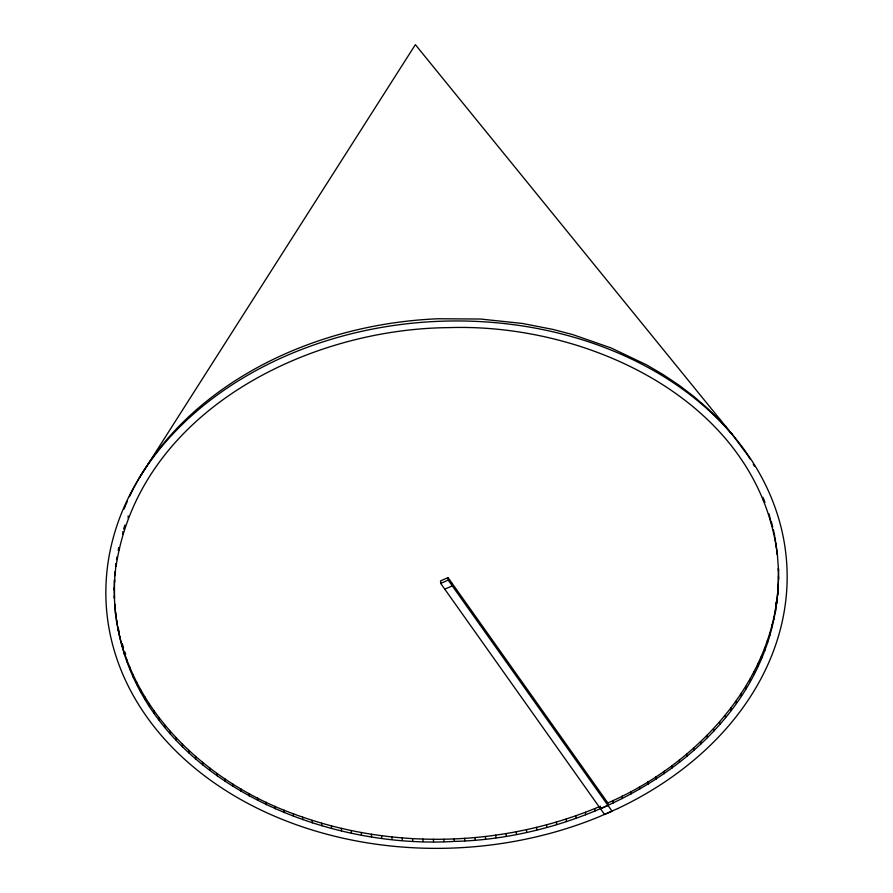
<?xml version="1.0" encoding="UTF-8"?>
<svg xmlns="http://www.w3.org/2000/svg" width="893" height="893" viewBox="0 0 893 893"><rect width="100%" height="100%" fill="white"/><g stroke="black" fill="none" stroke-linecap="round" stroke-linejoin="round"><path stroke-width="1.34" d="M114.237 587.884L114.483 579.814L114.46 598.466L114.237 587.884L114.382 590.396M600.353 806.245L600.487 808.757L607.988 805.453L607.843 802.941C700.145 762.935 781.821 674.025 778.395 568.35C782.737 735.765 603.757 838.036 454.392 841.396C308.587 850.303 126.795 766.897 114.728 604.014L115.61 614.563M114.762 575.773L115.052 571.732L114.628 582.314M777.613 588.721L777.892 584.681M115.643 566.363L115.945 563.673L115.197 574.244M116.559 559.643L116.972 556.964M116.09 566.173C139.375 412.309 306.266 328.769 449.045 327.619C588.9 323.009 757.99 401.56 777.39 554.765L775.012 537.608M775.593 604.84L776.006 602.15M118.2 550.278L118.724 547.61L118.869 550.11M123.625 529.047L124.886 525.095M139.397 477.733L415.368 44.65L732.539 434.779L747.352 454.816M448.052 577.604L440.55 580.908L440.695 583.419L604.572 814.505L612.062 811.201L448.197 580.115L448.052 577.604L607.843 802.941M440.695 583.419L448.197 580.115M444.747 589.123L452.304 585.908L452.159 583.397M115.465 612.051C126.036 708.227 206.026 782.067 293.306 813.78C391.223 850.37 503.049 847.223 599.248 806.714M732.539 434.779L720.718 421.373L707.892 408.67L693.95 396.559L679.115 385.263L663.32 374.68L646.61 364.88L611.002 347.924L572.781 334.618L552.89 329.405L522.282 323.445L480.467 319.035L438.195 318.756A337.744 260.99 -3.3 0 0 137.433 481.271M748.044 455.843L750.031 458.991M753.279 464.226L754.496 466.325M763.504 498.551L765 502.379M124.786 651.7L125.679 654.279M769.063 513.977L771.172 522.997M122.319 643.92L123.502 647.816M771.373 521.802L772.735 527.049M773.36 529.683L774.789 536.28M118.635 629.476L119.215 632.121M777.245 552.254L778.54 570.861M778.473 576.42L778.618 578.932M776.173 544.25L776.318 546.762M778.227 584.502L778.372 587.002M777.658 592.572L777.803 595.084M776.765 600.643L776.91 603.143M775.537 608.68L775.682 611.192M773.985 616.706L774.131 619.206M772.121 624.687L772.266 627.199M763.013 497.278L763.147 499.779M769.922 632.635L770.067 635.135M767.411 640.527L767.556 643.038M764.575 648.363L764.721 650.874M761.439 656.132L761.584 658.643M757.978 663.834L758.124 666.334M754.217 671.447L754.362 673.958M750.153 678.981L750.299 681.482M745.789 686.416L745.934 688.916M741.123 693.738L741.268 696.25M736.167 700.96L736.312 703.472M730.932 708.071L731.077 710.571M725.406 715.047L725.551 717.548M719.613 721.89L719.758 724.402M713.552 728.599L713.697 731.11M707.223 735.173L707.368 737.674M700.637 741.581L700.782 744.092M693.805 747.843L693.95 750.343M686.717 753.938L686.862 756.438M679.406 759.854L679.551 762.365M671.849 765.602L671.994 768.114M664.079 771.172L664.225 773.684M656.098 776.553L656.243 779.064M647.905 781.743L648.05 784.255M639.511 786.733L639.656 789.245M630.927 791.533L631.072 794.033M622.164 796.11L622.309 798.621M613.234 800.485L613.368 802.997M594.872 808.578L595.017 811.09M585.462 812.295L585.607 814.796M575.918 815.778L576.063 818.289M566.251 819.037L566.396 821.549M556.462 822.062L556.607 824.563M546.572 824.842L546.706 827.353M536.57 827.398L536.715 829.898M526.49 829.697L526.636 832.209M516.321 831.763L516.467 834.263M506.085 833.571L506.231 836.082M495.794 835.134L495.939 837.645M485.457 836.451L485.602 838.962M475.076 837.522L475.221 840.023M464.673 838.326L464.818 840.838M454.247 838.895L454.392 841.396M443.81 839.197L443.955 841.708M433.384 839.253L433.529 841.753M422.958 839.052L423.103 841.552M412.566 838.594L412.711 841.106M402.207 837.891L402.352 840.391M391.882 836.931L392.027 839.431M381.624 835.714L381.769 838.226M371.421 834.263L371.566 836.763M361.297 832.544L361.442 835.055M351.25 830.59L351.396 833.102M341.305 828.391L341.45 830.892M331.459 825.947L331.604 828.447M321.726 823.257L321.871 825.768M312.115 820.332L312.26 822.844M302.638 817.173L302.783 819.685M293.306 813.78L293.451 816.291M284.13 810.163L284.275 812.675M275.1 806.323L275.245 808.824M266.248 802.249L266.393 804.76M257.575 797.974L257.72 800.474M249.08 793.475L249.225 795.987M240.786 788.776L240.931 791.276M232.693 783.864L232.839 786.365M224.813 778.752L224.958 781.263M217.144 773.45L217.289 775.961M209.71 767.969L209.855 770.469M202.51 762.287L202.655 764.799M195.545 756.438L195.69 758.95M188.825 750.421L188.97 752.922M182.373 744.226L182.518 746.738M176.167 737.875L176.312 740.386M170.239 731.378L170.384 733.879M164.569 724.725L164.714 727.226M159.188 717.939L159.334 720.439M154.087 711.007L154.232 713.518M149.276 703.952L149.421 706.463M144.755 696.786L144.9 699.286M140.536 689.496L140.681 692.008M128.134 515.942L128.279 518.453M136.618 682.107L136.763 684.618M133.012 674.617L133.157 677.128M122.787 531.681L122.933 534.181M129.708 667.038L129.853 669.538M126.717 659.369L126.862 661.88M124.038 651.633L124.183 654.134M121.682 643.82L121.828 646.331M119.64 635.95L119.785 638.462M117.921 628.025L118.066 630.536M116.537 620.055L116.682 622.566M114.315 595.955L114.873 606.526M124.105 508.988A337.744 260.99 -3.3 0 1 125.489 505.605M125.969 504.478A337.744 260.99 -3.3 0 1 127.431 501.118M129.474 496.664A337.744 260.99 -3.3 0 1 133.303 488.917M133.872 487.824A337.744 260.99 -3.3 0 1 136.819 482.354M617.655 808.589L598.823 816.894A340.869 263.402 -3.3 0 1 106.111 582.258A340.869 263.402 -3.3 0 1 622.142 354.744A340.869 263.402 -3.3 0 1 617.655 808.589"/></g></svg>
